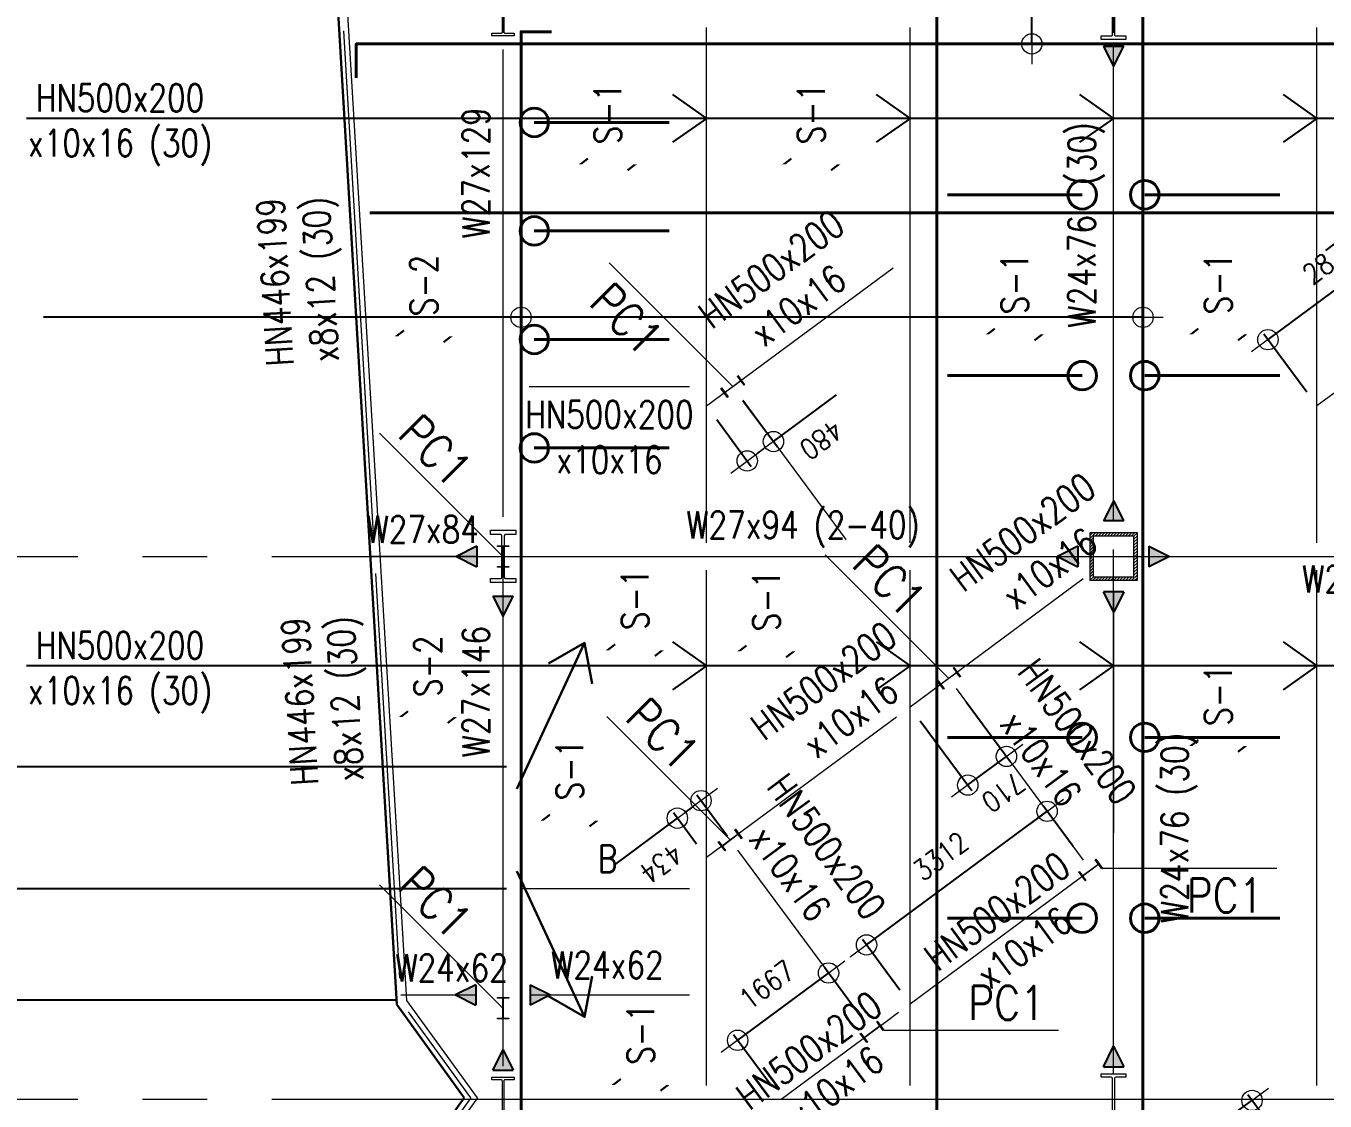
# Model space of a CAD drawing. Header units: millimetres. Extents: x -101701 to 170890, y -50253 to 85631.
# Drawn here: x 22770 to 41923, y 21483 to 37333 of the extents above; entities that cross this region are included whole.
import ezdxf

# ---------------------------------------------------------------- set-up
doc = ezdxf.new("R2010")
doc.units = ezdxf.units.MM
doc.header["$MEASUREMENT"] = 0
doc.linetypes.add('CENTER2', pattern=[28.575, 19.05, -3.175, 3.175, -3.175])
doc.layers.get('0').update_dxf_attribs({"lineweight": 0})
for name, color, linetype, lineweight in [('A_ARCHITECTURAL BACKGROUND', 251, 'Continuous', 5), ('A_LINE', 1, 'Continuous', 9), ('COLUMN', 2, 'Continuous', 20), ('DIM LEADER', 1, 'Continuous', 5), ('GRIDLINES_DIM', 252, 'Continuous', 5), ('HATCH', 8, 'Continuous', 5), ('REDDUM', 1, 'Continuous', 25), ('S-ANNO-DIMS', 252, 'Continuous', 5), ('S-ANNO-MARK', 2, 'Continuous', 9), ('S-BRACE', 2, 'Continuous', 18), ('S-COLS', 2, 'Continuous', 20), ('S_BEAM', 5, 'Continuous', 30), ('S_COL', 2, 'Continuous', 20), ('S_DRB', 4, 'Continuous', 40), ('S_GRID LINES', 252, 'Continuous', 5), ('S_SLAB EDGE', 2, 'Continuous', 30), ('TEXT', 2, 'Continuous', 20)]:
    doc.layers.add(name, color=color, linetype=linetype, lineweight=lineweight)
doc.styles.add('1', font='simplex.shx', dxfattribs={"width": 0.85, "height": 300})
doc.styles.add('ARIALNW', font='ARIALN.TTF')
doc.styles.add('SIMPLEX', font='SIMPLEX.shx', dxfattribs={"width": 0.8, "height": 400})
doc.dimstyles.new('DIM 200', dxfattribs={"dimtxt": 0.36, "dimasz": 0.2, "dimexe": 0.1, "dimexo": 0, "dimgap": 0.08, "dimtad": 1, "dimlfac": 2, "dimrnd": 0.005, "dimzin": 1, "dimdsep": 46, "dimtxsty": 'ARIALNW', "dimcen": 0.09, "dimclrd": 6, "dimclre": 6, "dimclrt": 13, "dimadec": 0, "dimazin": 0, "dimtfac": 1, "dimtofl": 0, "dimtmove": 2, "dimatfit": 3, "dimfxl": 1, "dimtolj": 1, "dimtzin": 0, "dimarcsym": 0})
doc.dimstyles.new('DIM_100', dxfattribs={"dimtxt": 1000, "dimasz": 2, "dimexe": 100, "dimexo": 250, "dimgap": 250, "dimtad": 1, "dimdec": 0, "dimrnd": 1, "dimdsep": 46, "dimtxsty": '1', "dimblk1": 'ESCADIM_ARW', "dimblk2": 'ESCADIM_ARW', "dimsah": 1, "dimcen": 50, "dimclrd": 256, "dimclre": 256, "dimclrt": 52, "dimadec": 0, "dimazin": 0, "dimtfac": 1, "dimtdec": 0, "dimtofl": 0, "dimtmove": 0, "dimatfit": 3, "dimldrblk": 'ESCADIM_ARW', "dimfxl": 1, "dimtolj": 1, "dimtzin": 0, "dimarcsym": 0})
doc.dimstyles.new('DIM_200', dxfattribs={"dimtxt": 400, "dimasz": 2, "dimexe": 200, "dimexo": 200, "dimgap": 200, "dimtad": 1, "dimdec": 0, "dimrnd": 1, "dimzin": 1, "dimdsep": 46, "dimtxsty": 'SIMPLEX', "dimblk1": 'ESCADIM_ARW', "dimblk2": 'ESCADIM_ARW', "dimsah": 1, "dimcen": 50, "dimclrd": 251, "dimclre": 251, "dimclrt": 52, "dimazin": 0, "dimtfac": 1, "dimtdec": 0, "dimtofl": 0, "dimtmove": 0, "dimatfit": 3, "dimldrblk": 'ESCADIM_ARW', "dimfxl": 1, "dimtolj": 1, "dimtzin": 0, "dimarcsym": 0})
doc.dimstyles.new('ESCA', dxfattribs={"dimtxt": 300, "dimasz": 1, "dimexe": 100, "dimexo": 100, "dimgap": 100, "dimtad": 1, "dimdec": 0, "dimrnd": 1, "dimdsep": 46, "dimtxsty": '1', "dimblk1": 'ESCADIM_ARW', "dimblk2": 'ESCADIM_ARW', "dimsah": 1, "dimcen": 50, "dimclrd": 256, "dimclre": 256, "dimclrt": 52, "dimadec": 0, "dimazin": 0, "dimtfac": 1, "dimtdec": 0, "dimtofl": 0, "dimtmove": 0, "dimatfit": 3, "dimldrblk": 'ESCADIM_ARW', "dimfxl": 1, "dimtolj": 1, "dimtzin": 0, "dimarcsym": 0})

# ---------------------------------------------------------------- blocks, each defined once
blk = doc.blocks.new('MOMENT')
at = {"layer": 'S_BEAM'}
h = blk.add_hatch(color=1, dxfattribs=at)
h.dxf.hatch_style = 1
h.paths.add_polyline_path([(37000, 700), (36850, 400), (37150, 400)])
at = {"layer": 'REDDUM'}
for p, q in [((36850, 400), (37000, 700)), ((37000, 700), (37150, 400)), ((36850, 400), (37150, 400))]:
    blk.add_line(p, q, dxfattribs=at)
blk = doc.blocks.new('12F COLUMN LAYOUT')
at = {"layer": 'HATCH', "ltscale": 0.05}
h = blk.add_hatch(dxfattribs=at)
h.set_pattern_fill('ANSI31', color=256, scale=250, style=0)
h.set_pattern_definition([(45, (42222.652, 19357.862), (-22.097087, 22.097087), [])])
h.paths.add_polyline_path([(8702, 31699), (9302, 31699), (9302, 32299), (8702, 32299)], flags=16)
h.paths.add_polyline_path([(8652, 31649), (9352, 31649), (9352, 32349), (8652, 32349)])
at = {"ltscale": 0.5}
for p, q in [((3388, 34503, 0), (3384, 34508, 0)), ((-3, 32000, 0), (3, 32000, 0)), ((2, 31997, 0), (-2, 32003, 0)), ((2, 31997, 0), (-2, 32003, 0)), ((6573, 30200, 0), (6569, 30205, 0)), ((3350, 27815, 0), (3347, 27821, 0)), ((8664, 27373, 0), (8660, 27378, 0)), ((2, 25337, 0), (-2, 25343, 0)), ((5442, 24989, 0), (5438, 24994, 0))]:
    blk.add_line(p, q, dxfattribs=at)
at = {"ltscale": 0.5, "elevation": 0}
for points in [[(3512, 34599), (3561, 34532), (3552, 34526), (3513, 34580, 0.414214), (3495, 34582), (3281, 34424, 0.414214), (3279, 34406), (3318, 34353), (3310, 34346), (3211, 34479), (3220, 34486), (3260, 34432, 0.414214), (3277, 34429), (3491, 34587, 0.414214), (3494, 34605), (3454, 34659), (3463, 34666), (3512, 34599)], [(0, 31843), (-83, 31843), (-83, 31854), (-16, 31854, 0.414214), (-3, 31867), (-3, 32133, 0.414214), (-16, 32146), (-83, 32146), (-83, 32157), (83, 32157), (83, 32146), (16, 32146, 0.414214), (3, 32133), (3, 31867, 0.414214), (16, 31854), (83, 31854), (83, 31843), (0, 31843)], [(6697, 30296), (6746, 30229), (6737, 30222), (6697, 30276, 0.414214), (6679, 30279), (6466, 30121, 0.414214), (6463, 30103), (6503, 30049), (6494, 30043), (6395, 30176), (6404, 30182), (6444, 30129, 0.414214), (6462, 30126), (6675, 30284, 0.414214), (6678, 30302), (6638, 30355), (6647, 30362), (6697, 30296)], [(3474, 27911), (3524, 27845), (3515, 27838), (3475, 27892, 0.414214), (3457, 27894), (3244, 27736, 0.414214), (3241, 27719), (3281, 27665), (3272, 27658), (3173, 27791), (3182, 27798), (3222, 27744, 0.414214), (3240, 27742), (3453, 27900, 0.414214), (3456, 27917), (3416, 27971), (3425, 27978), (3474, 27911)], [(8788, 27469), (8837, 27402), (8828, 27396), (8789, 27450, 0.414214), (8771, 27452), (8557, 27294, 0.414214), (8555, 27276), (8594, 27223), (8585, 27216), (8487, 27349), (8496, 27356), (8536, 27302, 0.414214), (8553, 27299), (8767, 27458, 0.414214), (8770, 27475), (8730, 27529), (8739, 27536), (8788, 27469)], [(0, 25183), (-83, 25183), (-83, 25195), (-16, 25195, 0.414214), (-3, 25207), (-3, 25473, 0.414214), (-16, 25486), (-83, 25486), (-83, 25497), (83, 25497), (83, 25486), (16, 25486, 0.414214), (3, 25473), (3, 25207, 0.414214), (16, 25195), (83, 25195), (83, 25183), (0, 25183)], [(5566, 25085), (5615, 25018), (5606, 25012), (5566, 25065, 0.414214), (5549, 25068), (5335, 24910, 0.414214), (5332, 24892), (5372, 24838), (5363, 24832), (5265, 24965), (5274, 24971), (5313, 24918, 0.414214), (5331, 24915), (5545, 25073, 0.414214), (5547, 25091), (5508, 25145), (5517, 25151), (5566, 25085)]]:
    blk.add_lwpolyline(points, format="xyb", dxfattribs=at)
at = {"layer": 'COLUMN', "lineweight": 13}
for points in [[(0, 39677), (-164, 39677), (-164, 39714), (-30, 39714, 0.414214), (-10, 39734), (-10, 40266, 0.414214), (-30, 40286), (-164, 40286), (-164, 40323), (164, 40323), (164, 40286), (30, 40286, 0.414214), (10, 40266), (10, 39734, 0.414214), (30, 39714), (164, 39714), (164, 39677), (0, 39677)], [(0, 31614), (-186, 31614), (-186, 31677), (-35, 31677, 0.414214), (-18, 31695), (-18, 32305, 0.414214), (-35, 32323), (-186, 32323), (-186, 32386), (186, 32386), (186, 32323), (35, 32323, 0.414214), (18, 32305), (18, 31695, 0.414214), (35, 31677), (186, 31677), (186, 31614), (0, 31614)], [(0, 23677), (-164, 23677), (-164, 23714), (-30, 23714, 0.414214), (-10, 23734), (-10, 24266, 0.414214), (-30, 24286), (-164, 24286), (-164, 24323), (164, 24323), (164, 24286), (30, 24286, 0.414214), (10, 24266), (10, 23734, 0.414214), (30, 23714), (164, 23714), (164, 23677), (0, 23677)]]:
    blk.add_lwpolyline(points, format="xyb", dxfattribs=at)
at = {"layer": 'S-COLS', "ltscale": 0.5, "elevation": 0}
for points in [[(8652, 31649), (9352, 31649), (9352, 32349), (8652, 32349)], [(8702, 31699), (9302, 31699), (9302, 32299), (8702, 32299)]]:
    blk.add_lwpolyline(points, close=True, dxfattribs=at)
at = {"layer": 'S_COL', "ltscale": 0.05}
blk.add_lwpolyline([(9000, 39622), (8817, 39622), (8817, 39675), (8967, 39675, 0.414214), (8985, 39694), (8985, 40303, 0.414214), (8967, 40321), (8817, 40321), (8817, 40374), (9183, 40374), (9183, 40321), (9033, 40321, 0.414214), (9015, 40303), (9015, 39694, 0.414214), (9033, 39675), (9183, 39675), (9183, 39622), (9000, 39622)], format="xyb", dxfattribs=at)
at = {"layer": 'S_COL', "ltscale": 0.05, "elevation": 0}
blk.add_lwpolyline([(9000, 24374), (9183, 24374), (9183, 24321), (9033, 24321, 0.414214), (9015, 24303), (9015, 23694, 0.414214), (9033, 23675), (9183, 23675), (9183, 23622), (8817, 23622), (8817, 23675), (8967, 23675, 0.414214), (8985, 23694), (8985, 24303, 0.414214), (8967, 24321), (8817, 24321), (8817, 24374), (9000, 24374)], format="xyb", dxfattribs=at)
blk = doc.blocks.new('ESCADIM_ARW')
at = {"color": 7}
blk.add_line((-150, 0), (150, 0), dxfattribs=at)
blk.add_circle((0, 0), 75, dxfattribs=at)
blk = doc.blocks.new('*D11')
at = {"layer": 'A_ARCHITECTURAL BACKGROUND', "lineweight": -2, "ltscale": 0.5, "transparency": 16777216}
for p, q in [((33342, 31813), (33850, 31126)), ((33793, 31207), (34723, 31896)), ((32954, 31530), (33464, 30840)), ((33403, 30919), (33402, 30918))]:
    blk.add_line(p, q, dxfattribs=at)
at = {"layer": 'Defpoints', "color": 0, "ltscale": 0.5, "transparency": 16777216}
for p in [(33193, 32014), (32805, 31731), (33791, 31206)]:
    blk.add_point(p, dxfattribs=at)
at = {"layer": 'A_ARCHITECTURAL BACKGROUND', "lineweight": -2, "ltscale": 0.5, "transparency": 16777216, "xscale": 2, "yscale": 2, "zscale": 2}
for p, rotation in [((33791, 31206), 216.500947348126), ((33405, 30920), 36.50094734812606)]:
    blk.add_blockref('ESCADIM_ARW', p, dxfattribs=dict(at, rotation=rotation))
at = {"layer": 'A_ARCHITECTURAL BACKGROUND', "color": 52, "ltscale": 0.5, "transparency": 16777216, "insert": (34497, 31231), "char_height": 300, "attachment_point": 5, "rotation": 216.5009, "style": '1'}
blk.add_mtext('\\A1;480', dxfattribs=at)
blk = doc.blocks.new('*D12')
at = {"layer": 'A_ARCHITECTURAL BACKGROUND', "lineweight": -2, "ltscale": 0.5, "transparency": 16777216}
for p, q in [((33113, 25383), (32663, 25992)), ((32724, 25912), (32726, 25914)), ((32656, 25272), (32315, 25734)), ((32373, 25652), (31432, 24956))]:
    blk.add_line(p, q, dxfattribs=at)
at = {"layer": 'Defpoints', "color": 0, "ltscale": 0.5, "transparency": 16777216}
for p in [(32374, 25653), (33262, 25182, 0), (32805, 25071, 0)]:
    blk.add_point(p, dxfattribs=at)
at = {"layer": 'A_ARCHITECTURAL BACKGROUND', "lineweight": -2, "ltscale": 0.5, "transparency": 16777216, "xscale": 2, "yscale": 2, "zscale": 2}
for p, rotation in [((32723, 25911), 216.500947348126), ((32374, 25653), 36.50094734812606)]:
    blk.add_blockref('ESCADIM_ARW', p, dxfattribs=dict(at, rotation=rotation))
at = {"layer": 'A_ARCHITECTURAL BACKGROUND', "color": 52, "ltscale": 0.5, "transparency": 16777216, "insert": (32139, 24982), "char_height": 300, "attachment_point": 5, "rotation": 216.5009, "style": '1'}
blk.add_mtext('\\A1;434', dxfattribs=at)
blk = doc.blocks.new('*D13')
at = {"layer": 'A_ARCHITECTURAL BACKGROUND', "lineweight": -2, "ltscale": 0.5, "transparency": 16777216}
for p, q in [((36633, 27366), (37286, 26483)), ((35954, 27090), (36715, 26061)), ((36657, 26143), (37225, 26562))]:
    blk.add_line(p, q, dxfattribs=at)
at = {"layer": 'Defpoints', "color": 0, "ltscale": 0.5, "transparency": 16777216}
for p in [(36484, 27567, 0), (35805, 27291, 0), (37226, 26564)]:
    blk.add_point(p, dxfattribs=at)
at = {"layer": 'A_ARCHITECTURAL BACKGROUND', "lineweight": -2, "ltscale": 0.5, "transparency": 16777216, "xscale": 2, "yscale": 2, "zscale": 2}
for p, rotation in [((37226, 26564), 36.50094734812606), ((36656, 26141), 216.500947348126)]:
    blk.add_blockref('ESCADIM_ARW', p, dxfattribs=dict(at, rotation=rotation))
at = {"layer": 'A_ARCHITECTURAL BACKGROUND', "color": 52, "ltscale": 0.5, "transparency": 16777216, "insert": (37179, 26031), "char_height": 300, "attachment_point": 5, "rotation": 216.5009, "style": '1'}
blk.add_mtext('\\A1;710', dxfattribs=at)
blk = doc.blocks.new('*D14')
at = {"layer": 'A_ARCHITECTURAL BACKGROUND', "lineweight": -2, "ltscale": 0.5, "transparency": 16777216}
for p, q in [((44074, 33494), (43332, 34497)), ((41084, 32709), (43390, 34415)), ((41656, 31932), (41023, 32788))]:
    blk.add_line(p, q, dxfattribs=at)
at = {"layer": 'Defpoints', "color": 0, "ltscale": 0.5, "transparency": 16777216}
for p in [(43391, 34417), (44223, 33293), (41805, 31731)]:
    blk.add_point(p, dxfattribs=at)
at = {"layer": 'A_ARCHITECTURAL BACKGROUND', "lineweight": -2, "ltscale": 0.5, "transparency": 16777216, "xscale": 2, "yscale": 2, "zscale": 2}
for p, rotation in [((43391, 34417), 36.50094734812629), ((41082, 32708), 216.5009473481263)]:
    blk.add_blockref('ESCADIM_ARW', p, dxfattribs=dict(at, rotation=rotation))
at = {"layer": 'A_ARCHITECTURAL BACKGROUND', "color": 52, "ltscale": 0.5, "transparency": 16777216, "insert": (41999, 33884), "char_height": 300, "attachment_point": 5, "rotation": 36.5009, "style": '1'}
blk.add_mtext('\\A1;2873', dxfattribs=at)
blk = doc.blocks.new('*D15')
at = {"layer": 'A_ARCHITECTURAL BACKGROUND', "lineweight": -2, "ltscale": 0.5, "transparency": 16777216}
for p, q in [((33265, 22380), (34601, 23369)), ((35094, 22706), (34544, 23450)), ((33756, 21712), (33204, 22459))]:
    blk.add_line(p, q, dxfattribs=at)
at = {"layer": 'Defpoints', "color": 0, "ltscale": 0.5, "transparency": 16777216}
for p in [(34603, 23370), (35243, 22505, 0), (33905, 21511, 0)]:
    blk.add_point(p, dxfattribs=at)
at = {"layer": 'A_ARCHITECTURAL BACKGROUND', "lineweight": -2, "ltscale": 0.5, "transparency": 16777216, "xscale": 2, "yscale": 2, "zscale": 2}
for p, rotation in [((34603, 23370), 36.50094734812629), ((33263, 22378), 216.5009473481263)]:
    blk.add_blockref('ESCADIM_ARW', p, dxfattribs=dict(at, rotation=rotation))
at = {"layer": 'A_ARCHITECTURAL BACKGROUND', "color": 52, "ltscale": 0.5, "transparency": 16777216, "insert": (33695, 23196), "char_height": 300, "attachment_point": 5, "rotation": 36.5009, "style": '1'}
blk.add_mtext('\\A1;1667', dxfattribs=at)
blk = doc.blocks.new('*D16')
at = {"layer": 'A_ARCHITECTURAL BACKGROUND', "lineweight": -2, "ltscale": 0.5, "transparency": 16777216}
for p, q in [((35165, 23786), (37824, 25753)), ((38209, 25235), (37766, 25835)), ((35656, 23118), (35104, 23865))]:
    blk.add_line(p, q, dxfattribs=at)
at = {"layer": 'Defpoints', "color": 0, "ltscale": 0.5, "transparency": 16777216}
for p in [(37825, 25754), (38358, 25034, 0), (35805, 22917, 0)]:
    blk.add_point(p, dxfattribs=at)
at = {"layer": 'A_ARCHITECTURAL BACKGROUND', "lineweight": -2, "ltscale": 0.5, "transparency": 16777216, "xscale": 2, "yscale": 2, "zscale": 2}
for p, rotation in [((37825, 25754), 36.50094734812629), ((35163, 23784), 216.5009473481263)]:
    blk.add_blockref('ESCADIM_ARW', p, dxfattribs=dict(at, rotation=rotation))
at = {"layer": 'A_ARCHITECTURAL BACKGROUND', "color": 52, "ltscale": 0.5, "transparency": 16777216, "insert": (36256, 25091), "char_height": 300, "attachment_point": 5, "rotation": 36.5009, "style": '1'}
blk.add_mtext('\\A1;3312', dxfattribs=at)
blk = doc.blocks.new('*D20')
at = {"layer": 'A_ARCHITECTURAL BACKGROUND', "lineweight": -2, "ltscale": 0.5, "transparency": 16777216}
for p, q in [((38147, 19494), (40845, 21491)), ((41360, 20799), (40787, 21573)), ((38656, 18803), (38086, 19573))]:
    blk.add_line(p, q, dxfattribs=at)
at = {"layer": 'Defpoints', "color": 0, "ltscale": 0.5, "transparency": 16777216}
for p in [(40847, 21492), (41508, 20598), (38805, 18602)]:
    blk.add_point(p, dxfattribs=at)
at = {"layer": 'A_ARCHITECTURAL BACKGROUND', "lineweight": -2, "ltscale": 0.5, "transparency": 16777216, "xscale": 2, "yscale": 2, "zscale": 2}
for p, rotation in [((40847, 21492), 36.5009473481269), ((38145, 19493), 216.5009473481269)]:
    blk.add_blockref('ESCADIM_ARW', p, dxfattribs=dict(at, rotation=rotation))
at = {"layer": 'A_ARCHITECTURAL BACKGROUND', "color": 52, "ltscale": 0.5, "transparency": 16777216, "insert": (39258, 20814), "char_height": 300, "attachment_point": 5, "rotation": 36.5009, "style": '1'}
blk.add_mtext('\\A1;3361', dxfattribs=at)
blk = doc.blocks.new('ARCHBKGRND2')
at = {"layer": 'A_ARCHITECTURAL BACKGROUND', "color": 251, "ltscale": 10}
for p, q in [((28386, 22967, 0), (27482, 38080, 0)), ((29429, 21530, 0), (28386, 22967, 0)), ((29429, 21530, 0), (28386, 20091, 0))]:
    blk.add_line(p, q, dxfattribs=at)
at = {"layer": 'S_SLAB EDGE', "color": 2, "ltscale": 10}
for p, q in [((28236, 22904, 0), (27335, 38180, 0)), ((29231, 21530, 0), (28236, 22904, 0)), ((29231, 21530, 0), (28236, 20154, 0))]:
    blk.add_line(p, q, dxfattribs=at)
blk = doc.blocks.new('DIM_GRIDLINES_2')
at = {"layer": 'GRIDLINES_DIM', "linetype": 'CENTER2', "ltscale": 300}
for p, q in [((8000, -10379.6), (8000, 63813, 0)), ((17000, -10379.6), (17000, 63813, 0)), ((-12556.3, 40000, 0), (50790.7, 40000, 0)), ((-12556.3, 32000, 0), (50790.7, 32000, 0))]:
    blk.add_line(p, q, dxfattribs=at)
blk = doc.blocks.new('*D81')
at = {"color": 251, "lineweight": -2, "ltscale": 0.05, "transparency": 16777216}
for p, q in [((21605, 21511), (14549, 21511)), ((14749, 18414), (14749, 21509)), ((29855, 18412), (14549, 18412))]:
    blk.add_line(p, q, dxfattribs=at)
at = {"layer": 'Defpoints', "color": 0, "ltscale": 0.05, "transparency": 16777216}
for p in [(14749, 21511), (21805, 21511, 0), (30055, 18412, 0)]:
    blk.add_point(p, dxfattribs=at)
at = {"color": 251, "lineweight": -2, "ltscale": 0.05, "transparency": 16777216, "xscale": 2, "yscale": 2, "zscale": 2}
for p, rotation in [((14749, 21511), 90), ((14749, 18412), 270)]:
    blk.add_blockref('ESCADIM_ARW', p, dxfattribs=dict(at, rotation=rotation))
at = {"color": 52, "ltscale": 0.05, "transparency": 16777216, "insert": (14349, 19961), "char_height": 400, "attachment_point": 5, "rotation": 90, "style": 'SIMPLEX'}
blk.add_mtext('\\A1;{\\W0.8;3100}', dxfattribs=at)
blk = doc.blocks.new('*D83')
at = {"color": 251, "lineweight": -2, "ltscale": 0.05, "transparency": 16777216}
for p, q in [((21605, 21511), (16549, 21511)), ((16749, 20054), (16749, 21509)), ((28249, 20052), (16549, 20052))]:
    blk.add_line(p, q, dxfattribs=at)
at = {"layer": 'Defpoints', "color": 0, "ltscale": 0.05, "transparency": 16777216}
for p in [(16749, 21511), (21805, 21511, 0), (28449, 20052, 0)]:
    blk.add_point(p, dxfattribs=at)
at = {"color": 251, "lineweight": -2, "ltscale": 0.05, "transparency": 16777216, "xscale": 2, "yscale": 2, "zscale": 2}
for p, rotation in [((16749, 21511), 90), ((16749, 20052), 270)]:
    blk.add_blockref('ESCADIM_ARW', p, dxfattribs=dict(at, rotation=rotation))
at = {"color": 52, "ltscale": 0.05, "transparency": 16777216, "insert": (16349, 20781), "char_height": 400, "attachment_point": 5, "rotation": 90, "style": 'SIMPLEX'}
blk.add_mtext('\\A1;{\\W0.8;1460}', dxfattribs=at)
blk = doc.blocks.new('*D84')
at = {"color": 251, "lineweight": -2, "ltscale": 0.05, "transparency": 16777216}
for p, q in [((29855, 24611), (14549, 24611)), ((14749, 24609), (14749, 21513)), ((21605, 21511), (14549, 21511))]:
    blk.add_line(p, q, dxfattribs=at)
at = {"layer": 'Defpoints', "color": 0, "ltscale": 0.05, "transparency": 16777216}
for p in [(30055, 24611, 0), (14749, 21511), (21805, 21511, 0)]:
    blk.add_point(p, dxfattribs=at)
at = {"color": 251, "lineweight": -2, "ltscale": 0.05, "transparency": 16777216, "xscale": 2, "yscale": 2, "zscale": 2}
for p, rotation in [((14749, 24611), 90), ((14749, 21511), 270)]:
    blk.add_blockref('ESCADIM_ARW', p, dxfattribs=dict(at, rotation=rotation))
at = {"color": 52, "ltscale": 0.05, "transparency": 16777216, "insert": (14349, 23061), "char_height": 400, "attachment_point": 5, "rotation": 90, "style": 'SIMPLEX'}
blk.add_mtext('\\A1;{\\W0.8;3100}', dxfattribs=at)
blk = doc.blocks.new('*D85')
at = {"color": 251, "lineweight": -2, "ltscale": 0.05, "transparency": 16777216}
for p, q in [((28249, 22971), (16549, 22971)), ((16749, 22969), (16749, 21513)), ((21605, 21511), (16549, 21511))]:
    blk.add_line(p, q, dxfattribs=at)
at = {"layer": 'Defpoints', "color": 0, "ltscale": 0.05, "transparency": 16777216}
for p in [(28449, 22971, 0), (16749, 21511), (21805, 21511, 0)]:
    blk.add_point(p, dxfattribs=at)
at = {"color": 251, "lineweight": -2, "ltscale": 0.05, "transparency": 16777216, "xscale": 2, "yscale": 2, "zscale": 2}
for p, rotation in [((16749, 22971), 90), ((16749, 21511), 270)]:
    blk.add_blockref('ESCADIM_ARW', p, dxfattribs=dict(at, rotation=rotation))
at = {"color": 52, "ltscale": 0.05, "transparency": 16777216, "insert": (16349, 22241), "char_height": 400, "attachment_point": 5, "rotation": 90, "style": 'SIMPLEX'}
blk.add_mtext('\\A1;{\\W0.8;1460}', dxfattribs=at)
blk = doc.blocks.new('*D93')
at = {"color": 251, "lineweight": -2, "ltscale": 0.05, "transparency": 16777216}
for p, q in [((21605, 29511), (14549, 29511)), ((14749, 26413), (14749, 29509)), ((29855, 26411), (14549, 26411))]:
    blk.add_line(p, q, dxfattribs=at)
at = {"layer": 'Defpoints', "color": 0, "ltscale": 0.05, "transparency": 16777216}
for p in [(14749, 29511), (21805, 29511, 0), (30055, 26411, 0)]:
    blk.add_point(p, dxfattribs=at)
at = {"color": 251, "lineweight": -2, "ltscale": 0.05, "transparency": 16777216, "xscale": 2, "yscale": 2, "zscale": 2}
for p, rotation in [((14749, 29511), 90), ((14749, 26411), 270)]:
    blk.add_blockref('ESCADIM_ARW', p, dxfattribs=dict(at, rotation=rotation))
at = {"color": 52, "ltscale": 0.05, "transparency": 16777216, "insert": (14349, 27961), "char_height": 400, "attachment_point": 5, "rotation": 90, "style": 'SIMPLEX'}
blk.add_mtext('\\A1;{\\W0.8;3100}', dxfattribs=at)
blk = doc.blocks.new('*D94')
at = {"color": 251, "lineweight": -2, "ltscale": 0.05, "transparency": 16777216}
for p, q in [((29855, 26411), (14549, 26411)), ((14749, 26409), (14749, 24613)), ((29855, 24611), (14549, 24611))]:
    blk.add_line(p, q, dxfattribs=at)
at = {"layer": 'Defpoints', "color": 0, "ltscale": 0.05, "transparency": 16777216}
for p in [(30055, 26411, 0), (14749, 24611), (30055, 24611, 0)]:
    blk.add_point(p, dxfattribs=at)
at = {"color": 251, "lineweight": -2, "ltscale": 0.05, "transparency": 16777216, "xscale": 2, "yscale": 2, "zscale": 2}
for p, rotation in [((14749, 26411), 90), ((14749, 24611), 270)]:
    blk.add_blockref('ESCADIM_ARW', p, dxfattribs=dict(at, rotation=rotation))
at = {"color": 52, "ltscale": 0.05, "transparency": 16777216, "insert": (14349, 25511), "char_height": 400, "attachment_point": 5, "rotation": 90, "style": 'SIMPLEX'}
blk.add_mtext('\\A1;{\\W0.8;1800}', dxfattribs=at)
blk = doc.blocks.new('ROOF DECK FRAMING LAYOUT')
at = {"layer": 'A_LINE', "color": 3}
for p, q in [((33189, 32020, 0), (31370, 33839, 0)), ((29802, 29511, 0), (27983, 31330, 0)), ((36373, 27716, 0), (34555, 29535, 0)), ((33151, 25332, 0), (31333, 27151, 0)), ((38642, 24914, 0), (41214, 24914, 0)), ((29802, 22851, 0), (27983, 24670, 0)), ((35420, 22529, 0), (37992, 22529, 0))]:
    blk.add_line(p, q, dxfattribs=at)
at = {"layer": 'S_BEAM', "color": 5, "lineweight": 13}
for p, q in [((27901, 29761, 0), (27459, 37261, 0)), ((32805, 29711, 0), (32805, 37311, 0)), ((35805, 29711, 0), (35805, 37311, 0)), ((41805, 29711, 0), (41805, 37311, 0)), ((29805, 30097, 0), (29805, 36988, 0)), ((38805, 30036, 0), (38805, 37037, 0)), ((32805, 31731, 0), (35555, 33766, 0)), ((44605, 33803, 0), (41805, 31731, 0)), ((30191, 32017, 0), (32555, 32017, 0)), ((33340, 31816, 0), (34860, 29761, 0)), ((29419, 29511, 0), (27839, 29511, 0)), ((30191, 29511, 0), (38281, 29511, 0)), ((39328, 29511, 0), (47281, 29511, 0)), ((32805, 21711, 0), (32805, 29311, 0)), ((35805, 21711, 0), (35805, 29311, 0)), ((41805, 21711, 0), (41805, 29311, 0)), ((28282, 23296, 0), (27931, 29261, 0)), ((38357, 29180, 0), (35805, 27291, 0)), ((29805, 22035, 0), (29805, 28925, 0)), ((38805, 21876, 0), (38808, 28989, 0)), ((36484, 27567, 0), (38358, 25034, 0)), ((35605, 27143, 0), (32805, 25071, 0)), ((33262, 25182, 0), (35136, 22650, 0)), ((35805, 22917, 0), (38605, 24989, 0)), ((32555, 24611, 0), (30055, 24611, 0)), ((28297, 23046, 0), (29405, 23046, 0)), ((30205, 23046, 0), (32555, 23046, 0)), ((29330, 21530, 0), (28411, 22798, 0)), ((33905, 21511, 0), (35451, 22655, 0)), ((35451, 22655, 0), (35635, 22791, 0)), ((29330, 21530, 0), (28423, 20280, 0)), ((30169, 21511, 0), (38281, 21511, 0)), ((39328, 21511, 0), (47281, 21511, 0))]:
    blk.add_line(p, q, dxfattribs=at)
at = {"layer": 'REDDUM', "lineweight": 13, "xscale": -1}
for p, rotation in [((1805, 37437, 0), 180), ((29819, 66511, 0), 90), ((38681, 66511, 0), 90), ((-7195, 29325, 0), 180), ((29805, 60046, 0), 90)]:
    blk.add_blockref('MOMENT', p, dxfattribs=dict(at, rotation=rotation))
blk.add_blockref('MOMENT', (75808, 29636, 0), dxfattribs=at)
at = {"layer": 'REDDUM', "lineweight": 13}
for p, rotation in [((38928, 66511, 0), 270), ((75808, 29389, 0), 180), ((29805, 60046, 0), 270)]:
    blk.add_blockref('MOMENT', p, dxfattribs=dict(at, rotation=rotation))
for p in [(-7195, 21538, 0), (1805, 21589, 0)]:
    blk.add_blockref('MOMENT', p, dxfattribs=at)
at = {"layer": 'TEXT', "char_height": 500, "width": 2783.27, "attachment_point": 5, "rotation": 315, "style": '1'}
for insert in [(31626, 33012, 0), (28807, 31072, 0), (35501, 29155, 0), (32157, 26892, 0), (28807, 24412, 0)]:
    blk.add_mtext('PC1', dxfattribs=dict(at, insert=insert))
at = {"layer": 'TEXT', "char_height": 500, "width": 2783.27, "attachment_point": 5, "style": '1'}
for insert in [(40449, 24514, 0), (37227, 22929, 0)]:
    blk.add_mtext('PC1', dxfattribs=dict(at, insert=insert))
at = {"layer": 'S-BRACE', "lineweight": 13, "ltscale": 0.5}
for points in [[(31007, 28237, 0), (30005, 26086, 0)], [(31007, 22723, 0), (30005, 24874, 0)]]:
    blk.add_leader(points, dimstyle='DIM 200', override={"dimasz": 500, "dimgap": 0.08, "dimtad": 0, "dimclrd": 2, "dimldrblk": 'Open90', "dimfxl": 0.18}, dxfattribs=at)

msp = doc.modelspace()

# ---------------------------------------------------------------- linework, layer by layer
at = {"layer": 'S-ANNO-MARK'}
for points in [[(31055.69833, 35378.42053, 29.99952, 29.99952, 0), (30942.654, 35291.41939, 0, 0, 0), (31752.23155, 35291.41939, 29.99952, 29.99952, 0), (31639.18723, 35204.41826, 0, 0, 0)], [(34055.69833, 35378.42053, 29.99952, 29.99952, 0), (33942.654, 35291.41939, 0, 0, 0), (34752.23155, 35291.41939, 29.99952, 29.99952, 0), (34639.18723, 35204.41826, 0, 0, 0)], [(28343.93362, 32844.60573, 29.99952, 29.99952, 0), (28230.88929, 32757.6046, 0, 0, 0), (29040.46684, 32757.6046, 29.99952, 29.99952, 0), (28927.42252, 32670.60346, 0, 0, 0)], [(37055.69833, 32871.32657, 29.99952, 29.99952, 0), (36942.654, 32784.32544, 0, 0, 0), (37752.23155, 32784.32544, 29.99952, 29.99952, 0), (37639.18723, 32697.3243, 0, 0, 0)], [(40055.69833, 32871.32657, 29.99952, 29.99952, 0), (39942.654, 32784.32544, 0, 0, 0), (40752.23155, 32784.32544, 29.99952, 29.99952, 0), (40639.18723, 32697.3243, 0, 0, 0)], [(31457.63779, 28216.90597, 29.99952, 29.99952, 0), (31344.59346, 28129.90483, 0, 0, 0), (32154.17101, 28129.90483, 29.99952, 29.99952, 0), (32041.12668, 28042.9037, 0, 0, 0)], [(33393.84493, 28198.86553, 29.99952, 29.99952, 0), (33280.8006, 28111.8644, 0, 0, 0), (34090.37815, 28111.8644, 29.99952, 29.99952, 0), (33977.33382, 28024.86326, 0, 0, 0)], [(28403.86897, 27230.06593, 29.99952, 29.99952, 0), (28290.82464, 27143.0648, 0, 0, 0), (29100.40219, 27143.0648, 29.99952, 29.99952, 0), (28987.35786, 27056.06366, 0, 0, 0)], [(40055.69833, 26804.51555, 29.99952, 29.99952, 0), (39942.654, 26717.51442, 0, 0, 0), (40752.23155, 26717.51442, 29.99952, 29.99952, 0), (40639.18723, 26630.51328, 0, 0, 0)], [(30495.42624, 25705.06493, 29.99952, 29.99952, 0), (30382.38192, 25618.06379, 0, 0, 0), (31191.95947, 25618.06379, 29.99952, 29.99952, 0), (31078.91514, 25531.06266, 0, 0, 0)], [(31542.14605, 21808.12798, 29.99952, 29.99952, 0), (31429.10172, 21721.12684, 0, 0, 0), (32238.67927, 21721.12684, 29.99952, 29.99952, 0), (32125.63494, 21634.12571, 0, 0, 0)]]:
    msp.add_lwpolyline(points, format="xyseb", dxfattribs=at)
at = {"layer": 'S_BEAM', "color": 5, "lineweight": 13}
for p, q in [((32804.83687, 29711.25991, -0.00001), (32804.83687, 37311.25991, -0.00001)), ((32804.83687, 29711.25991, -0.00001), (32804.83687, 36982.32991, -0.00001)), ((38804.83687, 21875.72491, -0.00001), (38804.83687, 29146.79491, -0.00001))]:
    msp.add_line(p, q, dxfattribs=at)
at = {"layer": 'S_DRB'}
for p, q in [((32254.83687, 35911.25991, -0.00002), (30265.20388, 35911.25991, -0.00002)), ((36354.83687, 34844.59324, -0.00002), (38344.46985, 34844.59324, -0.00002)), ((41254.83687, 34844.59324, -0.00002), (39265.20388, 34844.59324, -0.00002)), ((32254.83687, 34311.25991, -0.00002), (30265.20388, 34311.25991, -0.00002)), ((32254.83687, 32711.25991, -0.00002), (30265.20388, 32711.25991, -0.00002)), ((36354.83687, 32177.92657, -0.00002), (38344.46985, 32177.92657, -0.00002)), ((41254.83687, 32177.92657, -0.00002), (39265.20388, 32177.92657, -0.00002)), ((32254.83687, 31111.25991, -0.00003), (30265.20388, 31111.25991, -0.00003)), ((36354.83687, 26844.59324, -0.00002), (38344.46985, 26844.59324, -0.00002)), ((41254.83687, 26844.59324, -0.00002), (39265.20388, 26844.59324, -0.00002)), ((36354.83687, 24177.92657, -0.00002), (38344.46985, 24177.92657, -0.00002)), ((41254.83687, 24177.92657, -0.00002), (39265.20388, 24177.92657, -0.00002))]:
    msp.add_line(p, q, dxfattribs=at)
at = {"layer": 'S_DRB', "color": 4}
msp.add_line((27840.98685, 34577.92657, -0.00002), (65420.31887, 34577.92657, -0.00002), dxfattribs=at)
for points, elevation in [([(35747.74068, 5903.27424), (36197.74068, 5903.27424), (36197.74068, 45246.79491), (35747.74068, 45246.79491)], -0.00001), ([(39689.35487, -4051.67707), (39239.35487, -4051.67707), (39239.35487, 45246.79491), (39689.35487, 45246.79491)], -0.00001), ([(30519.30187, 5903.27424), (30069.30187, 5903.27424), (30069.30187, 37246.79491), (30519.30187, 37246.79491)], -0.00001), ([(65420.31887, 36569.24557), (65420.31887, 37069.24557), (27640.39323, 37069.24557), (27640.39323, 36569.24557)], -0.00002)]:
    msp.add_lwpolyline(points, dxfattribs=dict(at, elevation=elevation))
at = {"layer": 'S_DRB'}
for centre in [(30265.20388, 35911.25991, -0.00002), (38344.46985, 34844.59324, -0.00002), (39265.20388, 34844.59324, -0.00002), (30265.20388, 34311.25991, -0.00002), (30265.20388, 32711.25991, -0.00002), (38344.46985, 32177.92657, -0.00002), (39265.20388, 32177.92657, -0.00002), (30265.20388, 31111.25991, -0.00003), (38344.46985, 26844.59324, -0.00002), (39265.20388, 26844.59324, -0.00002), (38344.46985, 24177.92657, -0.00002), (39265.20388, 24177.92657, -0.00002)]:
    msp.add_circle(centre, 210.36702, dxfattribs=at)

# ---------------------------------------------------------------- block references
msp.add_blockref('12F COLUMN LAYOUT', (29804.83687, -2488.74009, -0.00001))
at = {"layer": 'A_ARCHITECTURAL BACKGROUND', "lineweight": 13}
msp.add_blockref('ARCHBKGRND2', (0, 0), dxfattribs=at)
at = {"layer": 'S_BEAM'}
msp.add_blockref('ROOF DECK FRAMING LAYOUT', (0, 0), dxfattribs=at)
at = {"layer": 'S_GRID LINES'}
msp.add_blockref('DIM_GRIDLINES_2', (21804.83687, -10488.74009, -0.00001), dxfattribs=at)

# ---------------------------------------------------------------- texts
at = {"layer": 'S-ANNO-DIMS', "color": 52, "char_height": 400, "attachment_point": 5, "style": 'SIMPLEX'}
for s, insert in [('\\A1;HN500x200\\Px10x16 (30)', (24157.15218, 35874.35406, -0.00003)), ('\\A1;{\\W0.8;HN500x200\\Px10x16}', (31372.95962, 31270.83056, -0.00001)), ('\\A1;W27x84', (28617.70902, 29911.25991, 0.00002)), ('\\A1;W27x94 (2-40)', (34225.33487, 29911.25991, 0.00002)), ('\\A1;W27x94 (2-40)', (43304.83687, 29111.25991, 0.00002)), ('\\A1;HN500x200\\Px10x16 (30)', (24157.15218, 27801.33079, -0.00003)), ('\\A1;B', (31342.55325, 25053.30332, -0.00002)), ('\\A1;{\\W0.8;W24x62}', (29044.50112, 23446.14413, 0.00003)), ('\\A1;W24x62', (31342.55325, 23488.55922, 0.00002))]:
    msp.add_mtext(s, dxfattribs=dict(at, insert=insert))
for s, insert, rotation in [('\\A1;\\pxqc;{\\W0.8;S-1}', (31347.44278, 36041.41939), 90), ('\\A1;\\pxqc;{\\W0.8;S-1}', (34347.44278, 36041.41939), 90), ('\\A1;{\\W0.8;W27x129}', (29404.83687, 35166.75788, -0.00001), 90), ('\\A1;W24x76  (30)', (38404.83687, 34401.41797, -0.00004), 90), ('\\A1;{\\W0.8;HN500x200\\Px10x16}', (33956.8159, 33478.99565, -0.00001), 36.500936546), ('\\A1;\\pxqc;S-2', (28635.67807, 33507.6046), 90), ('\\A1;\\pxqc;{\\W0.8;S-1}', (37347.44278, 33534.32544), 90), ('\\A1;\\pxqc;{\\W0.8;S-1}', (40347.44278, 33534.32544), 90), ('\\A1;{\\W0.8;HN500x200\\Px10x16}', (37663.05226, 29601.68609, -0.00002), 36.500936546), ('\\A1;\\pxqc;{\\W0.8;S-1}', (31749.38223, 28879.90483), 90), ('\\A1;\\pxqc;{\\W0.8;S-1}', (33685.58937, 28861.8644), 90), ('\\A1;{\\W0.8;W27x146}', (29404.83687, 27518.74435, -0.00002), 90), ('\\A1;{\\W0.8;HN500x200\\Px10x16}', (34728.12398, 27409.61313, -0.00002), 36.500936546), ('\\A1;\\pxqc;S-2', (28695.61341, 27893.0648), 90), ('\\A1;{\\W0.8;HN500x200\\Px10x16}', (38001.68611, 26729.86584, 0.00017), 306.500936546), ('\\A1;\\pxqc;{\\W0.8;S-1}', (40347.44278, 27467.51442), 90), ('\\A1;W24x76 (30)', (39773.89693, 25511.25991, -0.00001), 90), ('\\A1;\\pxqc;{\\W0.8;S-1}', (30787.17069, 26368.06379), 90), ('\\A1;{\\W0.8;HN500x200\\Px10x16}', (34304.13569, 25034.79973, -0.00003), 306.500936546), ('\\A1;{\\W0.8;HN500x200\\Px10x16}', (37284.9732, 24012.46289, 0.00016), 36.500936546), ('\\A1;{\\W0.8;HN500x200\\Px10x16}', (34511.86295, 21960.39393, 0.00016), 36.500936546), ('\\A1;\\pxqc;{\\W0.8;S-1}', (31833.8905, 22471.12684), 90)]:
    msp.add_mtext(s, dxfattribs=dict(at, insert=insert, rotation=rotation))
at = {"layer": 'S-ANNO-DIMS', "color": 52, "extrusion": (3.32697e-10, -2.15869e-09, 1), "char_height": 400, "attachment_point": 5, "text_direction": (-0.058869, 0.998266, 0), "style": 'SIMPLEX'}
for insert in [(26842.71028, 33580.40593, 0.00001), (27207.32949, 27398.15339, 0.00001)]:
    msp.add_mtext('\\A1;{\\W0.8;HN446x199\\Px8x12 (30)}', dxfattribs=dict(at, insert=insert))

# ---------------------------------------------------------------- dimensions: what is measured, and where the dimension line sits
at = {"ltscale": 0.05}
for base, p1, p2, angle, picture, middle in [((14748.55863, 29510.51655, -0.00001), (30054.83687, 26410.88823, -0.00001), (21804.83687, 29510.51655, -0.00001), 90, '*D93', (14348.55863, 27960.70239, -0.00001)), ((14748.55863, 24610.88823, -0.00001), (30054.83687, 26410.88823, -0.00001), (30054.83687, 24610.88823, -0.00001), 270, '*D94', (14348.55863, 25510.88823, -0.00001)), ((14748.55863, 21511.25991, -0.00001), (30054.83687, 24610.88823, -0.00001), (21804.83687, 21511.25991, -0.00001), 270, '*D84', (14348.55863, 23061.07407, -0.00001)), ((14748.55863, 21511.25991, -0.00001), (30054.83687, 18411.63158, -0.00001), (21804.83687, 21511.25991, -0.00001), 90, '*D81', (14348.55863, 19961.44574, -0.00001))]:
    dim = msp.add_linear_dim(base=base, p1=p1, p2=p2, angle=angle, text='{\\W0.8;<>}', dimstyle='DIM_200', dxfattribs=at)
    dim.commit()
    dim.dimension.update_dxf_attribs({"geometry": picture, "text_midpoint": middle})
for p1, angle, picture, middle in [((28449.19994, 22970.88823, 0), 270, '*D85', (16748.55863, 22241.07407, -0.00001)), ((28449.19994, 20051.63158, 0), 90, '*D83', (16748.55863, 20781.44574, -0.00001))]:
    dim = msp.add_linear_dim(base=(16748.55863, 21511.25991, -0.00001), p1=p1, p2=(21804.83687, 21511.25991, -0.00001), angle=angle, text='{\\W0.8;<>}', dimstyle='DIM_200', dxfattribs=at)
    dim.commit()
    dim.dimension.update_dxf_attribs({"geometry": picture, "text_midpoint": middle, "dimtype": 160})
at = {"layer": 'A_ARCHITECTURAL BACKGROUND', "ltscale": 0.5}
for base, p1, p2, angle, picture, middle in [((43391.26535, 34416.61239, -0.00001), (41804.83687, 31731.21281, -0.00001), (44222.7137, 33293.01329, -0.00001), 36.500947348, '*D14', (41998.75805, 33883.78267, -0.00001)), ((33790.99499, 31206.29837, -0.00001), (32804.83687, 31731.22513, -0.00001), (33193.02934, 32014.37464, -0.00001), 216.500947348, '*D11', (34496.65356, 31230.86918, -0.00001)), ((32374.16667, 25653.32805, -0.00001), (33262.06648, 25182.26357, 0), (32804.83687, 25071.33081, -0.00001), 216.500947348, '*D12', (32139.49646, 24982.06812, -0.00001)), ((37825.17183, 25754.32034, -0.00001), (35804.83687, 22917.17953, 0.00016), (38358.17817, 25034.02852, 0.00016), 36.500947348, '*D16', (36256.19777, 25090.90757, -0.00001)), ((34603.04293, 23369.98793, -0.00001), (33904.91473, 21511.25991, 0.00016), (35242.82354, 22505.40396, 0.00016), 36.500947348, '*D15', (33695.17163, 23195.78239, -0.00001)), ((40846.87688, 21492.19476, 0.00016), (38804.83687, 18601.62441, 0.00016), (41508.44556, 20598.16691, 0.00016), 36.500947348, '*D20', (39258.11638, 20814.14029, 0.00016))]:
    dim = msp.add_linear_dim(base=base, p1=p1, p2=p2, angle=angle, dimstyle='DIM_100', dxfattribs=at)
    dim.commit()
    dim.dimension.update_dxf_attribs({"geometry": picture, "text_midpoint": middle})
dim = msp.add_linear_dim(base=(37226.3588, 26563.65091, -0.00001), p1=(35804.83687, 27291.29575, -0.00001), p2=(36484.19373, 27566.59476, 0), angle=216.500947348, dimstyle='DIM_100', dxfattribs=at)
dim.commit()
dim.dimension.update_dxf_attribs({"geometry": '*D13', "text_midpoint": (36941.05067, 26352.5267, -0.00001), "dimtype": 160})

# ---------------------------------------------------------------- leaders
at = {"layer": 'DIM LEADER', "ltscale": 0.05}
for points in [[(62804.83687, 35971.23872, -0.00001), (22779.29504, 35971.23872, -0.00001)], [(59804.83687, 35971.23872, -0.00001), (22779.29504, 35971.23872, -0.00001)], [(56804.83687, 35971.23872, -0.00001), (22779.29504, 35971.23872, -0.00001)], [(62804.83687, 35971.23872, -0.00001), (22779.29504, 35971.23872, -0.00001)], [(50804.83687, 35971.23872, -0.00001), (22779.29504, 35971.23872, -0.00001)], [(53804.83687, 35971.23872, -0.00001), (22779.29504, 35971.23872, -0.00001)], [(47804.83687, 35971.23872, -0.00001), (22779.29504, 35971.23872, -0.00001)], [(44804.83687, 35971.23872, -0.00001), (22779.29504, 35971.23872, -0.00001)], [(41804.83687, 35971.23872, -0.00001), (22779.29504, 35971.23872, -0.00001)], [(38804.83687, 35971.23872, -0.00001), (22779.29504, 35971.23872, -0.00001)], [(35804.83687, 35971.23872, -0.00001), (22779.29504, 35971.23872, -0.00001)], [(32804.83687, 35971.23872, -0.00001), (22779.29504, 35971.23872, -0.00001)], [(62804.83687, 27898.21546, -0.00001), (22779.29504, 27898.21546, -0.00001)], [(59804.83687, 27898.21546, -0.00001), (22779.29504, 27898.21546, -0.00001)], [(56804.83687, 27898.21546, -0.00001), (22779.29504, 27898.21546, -0.00001)], [(62804.83687, 27898.21546, -0.00001), (22779.29504, 27898.21546, -0.00001)], [(50804.83687, 27898.21546, -0.00001), (22779.29504, 27898.21546, -0.00001)], [(53804.83687, 27898.21546, -0.00001), (22779.29504, 27898.21546, -0.00001)], [(47804.83687, 27898.21546, -0.00001), (22779.29504, 27898.21546, -0.00001)], [(44804.83687, 27898.21546, -0.00001), (22779.29504, 27898.21546, -0.00001)], [(41804.83687, 27898.21546, -0.00001), (22779.29504, 27898.21546, -0.00001)], [(38804.83687, 27898.21546, -0.00001), (22779.29504, 27898.21546, -0.00001)], [(35804.83687, 27898.21546, -0.00001), (22779.29504, 27898.21546, -0.00001)], [(32804.83687, 27898.21546, -0.00001), (22779.29504, 27898.21546, -0.00001)]]:
    msp.add_leader(points, dimstyle='DIM_100', override={"dimasz": 500, "dimtad": 0, "dimldrblk": 'Open90'}, dxfattribs=at)
at = {"layer": 'S-ANNO-DIMS', "color": 4}
for points in [[(37601.44194, 37069.24557, -0.00002), (37601.44194, 41084.54958, -0.00002), (36210.40984, 41084.54958, -0.00002)], [(39239.35487, 33037.55639, 0.00001), (23029.44754, 33037.55639, 0.00001)], [(30069.30187, 33037.55639, 0.00001), (23029.44754, 33037.55639, 0.00001)]]:
    msp.add_leader(points, dimstyle='ESCA', override={"dimasz": 2, "dimtad": 0, "dimfxl": 0.0625}, dxfattribs=at)

doc.saveas('drawing.dxf')
